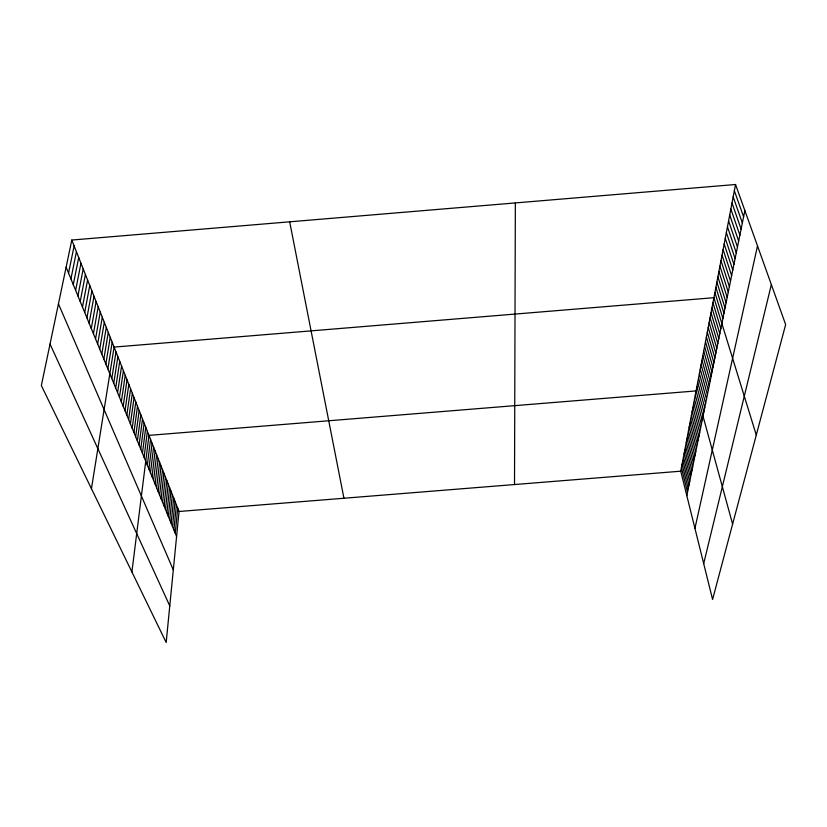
<?xml version="1.0" encoding="UTF-8"?>
<svg xmlns="http://www.w3.org/2000/svg" width="827" height="827" viewBox="0 0 827 827"><rect width="100%" height="100%" fill="white"/><g stroke="black" fill="none" stroke-linecap="round" stroke-linejoin="round"><path stroke-width="1.24" d="M514.518 484.55L515.345 202.935M71.804 240.047L179.045 511.489L166.175 642.496L41.35 385.568L71.804 240.047L735.544 184.504L785.65 324.566L712.585 599.461L680.745 471.194L735.544 184.504M175.241 533.198L177.733 508.15M172.502 526.541L175.055 501.4M173.877 529.88L176.399 504.79M171.127 523.16L173.711 497.978M169.731 519.759L172.347 494.536M166.899 512.874L169.597 487.558M168.315 516.327L170.972 491.062M165.472 509.38L168.201 484.033M162.578 502.32L165.379 476.879M164.025 505.866L166.796 480.466M161.11 498.753L163.942 473.261M159.632 495.146L162.505 469.622M158.143 491.507L161.048 465.942M155.114 484.146L158.112 458.489M156.634 487.837L159.59 462.231M153.595 480.415L156.623 454.716M152.044 476.652L155.114 450.922M150.493 472.858L153.605 447.087M147.34 465.167L150.535 439.313M148.922 469.033L152.075 443.21M131.906 571.953L148.974 435.374L696.086 390.923L732.608 524.111M144.094 457.269L147.382 431.332M142.44 453.237L145.769 427.249M140.766 449.154L144.146 423.135M139.081 445.04L142.502 418.979M137.375 440.894L140.848 414.792M135.659 436.708L139.174 410.564M133.922 432.48L137.489 406.295M132.175 428.21L135.783 401.994M130.408 423.9L134.067 397.642M128.63 419.558L132.341 393.259M126.831 415.164L130.594 388.835M125.011 410.74L128.826 384.369M123.182 406.264L127.048 379.862M121.331 401.757L125.249 375.313M119.46 397.198L123.43 370.723M117.568 392.598L121.6 366.082M115.666 387.946L119.75 361.399M113.744 383.263L117.889 356.675M111.8 378.528L116.007 351.909M91.446 488.685L114.105 347.092L713.908 297.699L756.281 435.043M107.861 368.914L112.183 342.233M105.856 364.035L110.239 337.323M103.84 359.104L108.285 332.371M101.793 354.132L106.311 327.358M99.736 349.108L104.305 322.313M97.648 344.032L102.29 317.206M95.55 338.905L100.253 312.048M93.42 333.726L98.196 306.838M91.28 328.495L96.118 301.586M89.109 323.202L94.02 296.273M86.918 317.868L91.9 290.908M84.705 312.461L89.761 285.48M82.473 307.013L87.6 280.012M80.209 301.504L85.408 274.471M77.924 295.932L83.207 268.889M75.619 290.298L80.974 263.234M73.283 284.612L78.72 257.528M70.926 278.864L76.435 251.759M686.823 495.673L744.879 210.596M68.538 273.055L74.141 245.929M694.938 528.37L757.511 245.919M703.684 563.621L771.353 284.591M179.045 511.489L680.745 471.194M50.033 344.063L169.773 605.902M58.448 303.881L173.308 569.896M66.129 267.173L176.596 536.496M734.355 190.737L743.607 216.829M733.177 196.909L742.357 222.99M732.009 203.008L741.116 229.089M730.851 209.045L739.886 235.126M729.714 215.02L738.666 241.091M728.577 220.933L737.467 246.994M727.46 226.784L736.278 252.835M726.354 232.573L735.1 258.624M725.258 238.31L733.931 264.34M724.173 243.986L732.784 269.995M723.098 249.599L731.637 275.598M722.043 255.161L730.51 281.149M720.989 260.66L729.393 286.638M719.945 266.108L728.287 292.065M718.911 271.504L727.191 297.441M717.898 276.849L726.106 302.765M716.885 282.141L725.031 308.037M715.882 287.382L723.976 313.257M714.89 292.562L722.922 318.416M712.936 302.785L720.844 328.598M711.975 307.83L719.821 333.612M711.013 312.823L718.818 338.574M710.073 317.764L717.815 343.494M709.142 322.664L716.823 348.363M708.212 327.513L715.841 353.191M707.292 332.32L714.869 357.967M706.382 337.075L713.897 362.702M705.483 341.789L712.946 367.384M704.583 346.461L712.006 372.026M703.705 351.093L711.065 376.626M702.826 355.682L710.135 381.185M701.958 360.231L709.215 385.702M701.1 364.728L708.305 390.179M700.242 369.193L707.405 394.603M699.394 373.618L706.506 398.996M698.557 378.001L705.627 403.349M697.73 382.353L704.749 407.659M696.903 386.654L703.87 411.939M695.3 395.079L702.175 420.292M694.504 399.193L701.337 424.365M693.729 403.276L700.521 428.417M692.954 407.318L699.704 432.428M692.189 411.329L698.887 436.408M691.424 415.309L698.091 440.346M690.679 419.258L697.295 444.254M689.925 423.166L696.499 448.131M689.18 427.042L695.724 451.976M688.446 430.898L694.949 455.78M687.723 434.713L694.173 459.564M686.999 438.496L693.408 463.306M686.276 442.249L692.654 467.028M685.573 445.97L691.899 470.708M684.859 449.661L691.165 474.367M684.167 453.32L690.421 477.985M683.464 456.959L689.687 481.583M682.782 460.556L688.963 485.149M682.099 464.133L688.24 488.685M681.417 467.679L687.526 492.189M289.677 221.812L343.939 498.247"/></g></svg>
